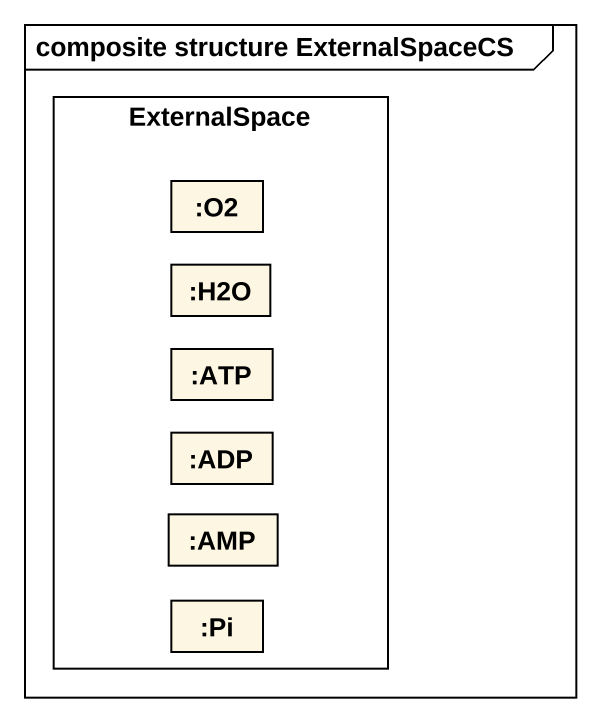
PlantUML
@startuml
mainframe composite structure ExternalSpaceCS
rectangle ExternalSpace {
  rectangle ":H2O" as H2O
  rectangle ":O2" as O2
  rectangle ":ATP" as ATP
  rectangle ":ADP" as ADP
  rectangle ":AMP" as AMP
  rectangle ":Pi" as Pi
}
@enduml
